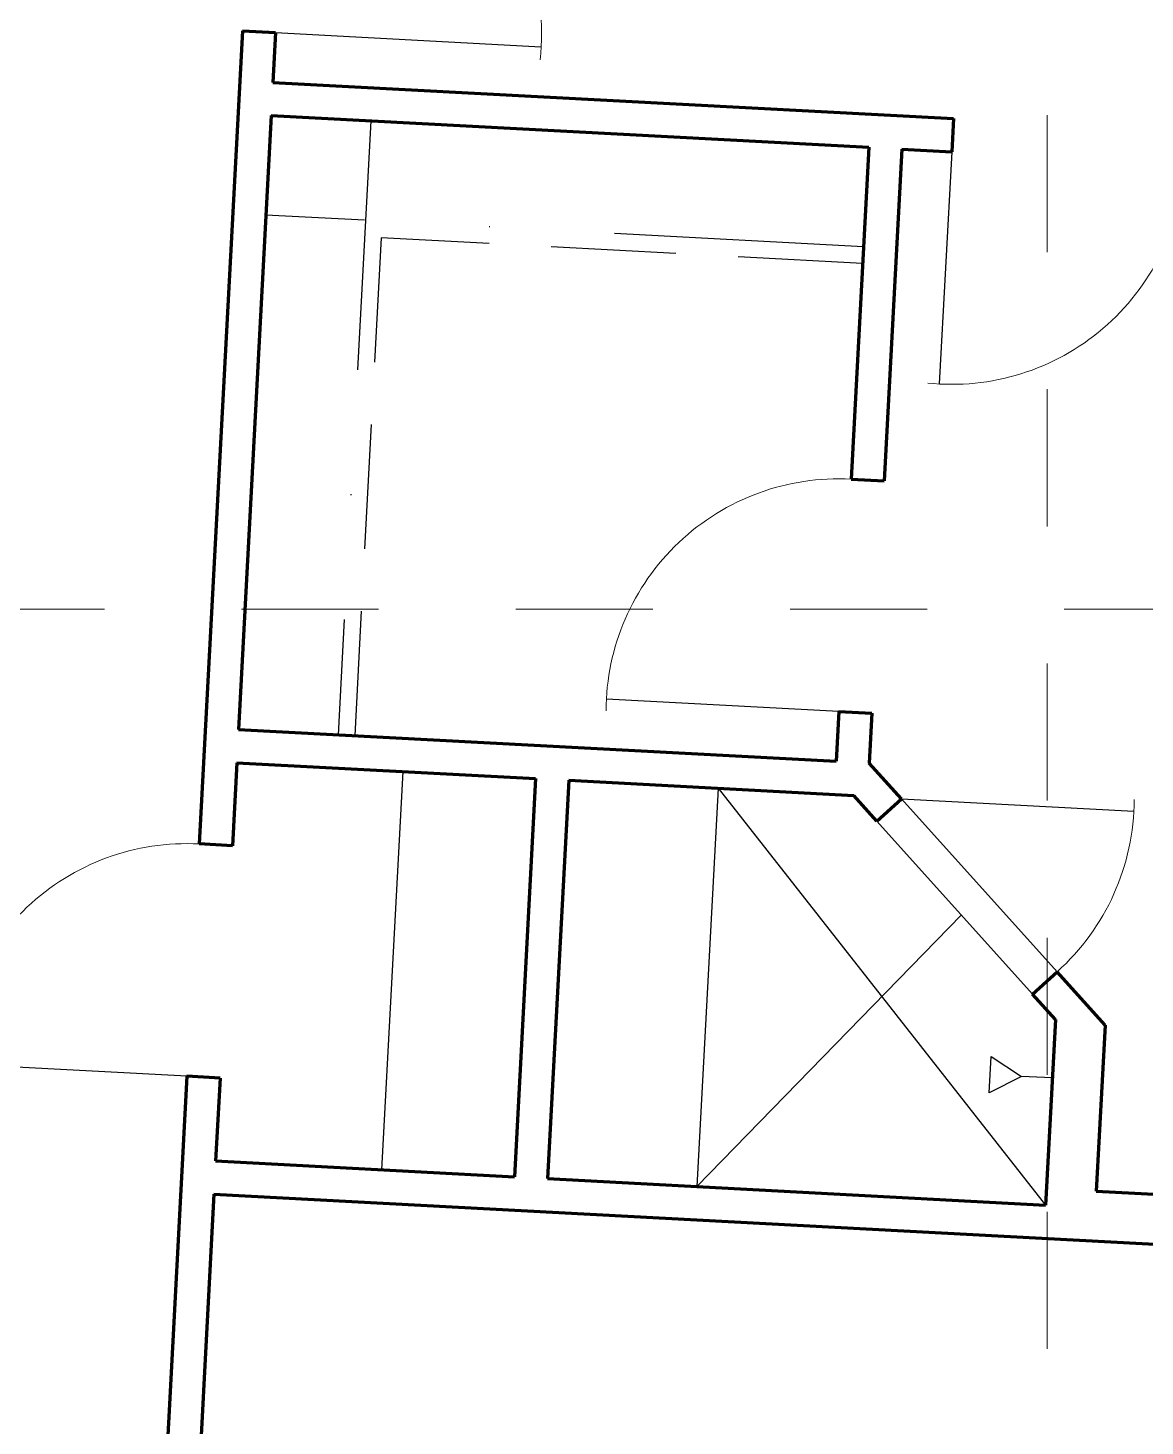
# Model space of a CAD drawing. Extents: x -66 to 9312, y 2290 to 8156.
# Drawn here: x 6695.2 to 6829.6, y 5271 to 5439.3 of the extents above; entities that cross this region are included whole.
import ezdxf

# ---------------------------------------------------------------- set-up
doc = ezdxf.new("R2010")
doc.units = 0
doc.header["$LTSCALE"] = 120
doc.header["$MEASUREMENT"] = 0
for name, pattern in [('DASHDOT2', [0.5, 0.25, -0.125, 0, -0.125]), ('HIDDEN', [0.375, 0.125, -0.125, 0.125]), ('HIDDEN2', [0.1875, 0.125, -0.0625])]:
    doc.linetypes.add(name, pattern=pattern)
doc.layers.get('0').update_dxf_attribs({"linetype": 'CONTINUOUS'})
for name, color, linetype, lineweight in [('A-Flor-Case', 10, 'CONTINUOUS', 25), ('A-Flor-Pfix', 140, 'CONTINUOUS', 25), ('A-Wall', 50, 'CONTINUOUS', 70)]:
    doc.layers.add(name, color=color, linetype=linetype, lineweight=lineweight)
doc.layers.add('GRID', color=254, linetype='HIDDEN')

msp = doc.modelspace()

# ---------------------------------------------------------------- linework, layer by layer
at = {"color": 0, "linetype": 'ByBlock', "lineweight": -2}
for p, q in [((6724.94, 5438.72), (6756.9, 5437.03)), ((6806.3, 5424.39), (6804.81, 5396.43)), ((6792.71, 5357.02), (6764.75, 5358.5)), ((6800.26, 5346.5), (6828.22, 5345.02)), ((6714.27, 5313.11), (6686.31, 5314.6))]:
    msp.add_line(p, q, dxfattribs=at)
at = {"color": 0, "linetype": 'ByBlock'}
for p, q in [((6810.81, 5311.13), (6811.04, 5315.48)), ((6811.04, 5315.48), (6814.69, 5313.1)), ((6814.69, 5313.1), (6810.81, 5311.13)), ((6818.4, 5312.91), (6814.69, 5313.1))]:
    msp.add_line(p, q, dxfattribs=at)
at = {"color": 8, "linetype": 'ByBlock', "lineweight": 5}
for centre, radius, start, end in [((6724.94, 5438.72), 32, 354.0949, 86.9609), ((6806.3, 5424.39), 28, 264.0949, 356.9609), ((6792.71, 5357.02), 28, 86.9609, 179.8268), ((6800.26, 5346.5), 28, 311.9609, 359.8268), ((6714.27, 5313.11), 28, 86.9609, 179.8268)]:
    msp.add_arc(centre, radius, start, end, dxfattribs=at)
at = {"layer": 'A-Flor-Case', "color": 7, "linetype": 'DASHDOT2'}
for p, q in [((6736.4, 5428.1), (6732.47, 5354.21)), ((6795.68, 5412.94), (6723.78, 5416.76))]:
    msp.add_line(p, q, dxfattribs=at)
at = {"layer": 'A-Flor-Case', "color": 7, "linetype": 'HIDDEN2'}
for p, q in [((6737.65, 5414.02), (6734.47, 5354.1)), ((6795.57, 5410.94), (6737.65, 5414.02))]:
    msp.add_line(p, q, dxfattribs=at)
at = {"layer": 'A-Flor-Case', "color": 7}
msp.add_line((6740.25, 5349.79), (6737.71, 5301.86), dxfattribs=at)
at = {"layer": 'A-Flor-Pfix', "color": 7}
for p, q in [((6778.2, 5347.77), (6775.65, 5299.84)), ((6778.2, 5347.77), (6817.59, 5297.61)), ((6800.26, 5346.5), (6818.98, 5325.68)), ((6797.29, 5343.83), (6816.01, 5323.01)), ((6775.65, 5299.84), (6807.46, 5332.52))]:
    msp.add_line(p, q, dxfattribs=at)
at = {"layer": 'A-Wall', "color": 7}
for p, q in [((6720.95, 5438.94), (6715.75, 5341.07)), ((6720.95, 5438.94), (6724.94, 5438.72)), ((6724.94, 5438.72), (6724.63, 5432.73)), ((6724.63, 5432.73), (6806.51, 5428.39)), ((6724.41, 5428.74), (6720.49, 5354.84)), ((6724.41, 5428.74), (6796.31, 5424.92)), ((6806.51, 5428.39), (6806.3, 5424.39)), ((6796.31, 5424.92), (6794.19, 5384.98)), ((6800.31, 5424.71), (6798.19, 5384.77)), ((6800.31, 5424.71), (6806.3, 5424.39)), ((6794.19, 5384.98), (6798.19, 5384.77)), ((6792.71, 5357.02), (6792.39, 5351.02)), ((6792.71, 5357.02), (6796.7, 5356.8)), ((6796.7, 5356.8), (6796.38, 5350.81)), ((6720.49, 5354.84), (6792.39, 5351.02)), ((6720.28, 5350.85), (6719.75, 5340.86)), ((6720.28, 5350.85), (6756.23, 5348.94)), ((6800.26, 5346.5), (6796.38, 5350.81)), ((6756.23, 5348.94), (6753.68, 5301.01)), ((6760.22, 5348.73), (6757.68, 5300.79)), ((6760.22, 5348.73), (6794.52, 5346.91)), ((6797.29, 5343.83), (6794.52, 5346.91)), ((6797.29, 5343.83), (6800.26, 5346.5)), ((6719.75, 5340.86), (6715.75, 5341.07)), ((6816.01, 5323.01), (6818.98, 5325.68)), ((6824.75, 5319.26), (6818.98, 5325.68)), ((6818.78, 5319.93), (6816.01, 5323.01)), ((6818.78, 5319.93), (6817.59, 5297.61)), ((6824.75, 5319.26), (6823.69, 5299.29)), ((6714.27, 5313.11), (6707.75, 5190.29)), ((6718.26, 5312.9), (6714.27, 5313.11)), ((6718.26, 5312.9), (6717.73, 5302.92)), ((6717.73, 5302.92), (6753.68, 5301.01)), ((6757.68, 5300.79), (6817.59, 5297.61)), ((6717.52, 5298.92), (6711.74, 5190.07)), ((6717.52, 5298.92), (6921.23, 5288.11)), ((6823.69, 5299.29), (6921.55, 5294.1))]:
    msp.add_line(p, q, dxfattribs=at)
at = {"layer": 'GRID', "color": 252, "linetype": 'HIDDEN', "lineweight": 0, "ltscale": 1.1}
for p, q in [((6817.8, 8002.79), (6817.8, 2881.53)), ((87.85, 5369.33), (9158.65, 5369.33))]:
    msp.add_line(p, q, dxfattribs=at)

doc.saveas('drawing.dxf')
